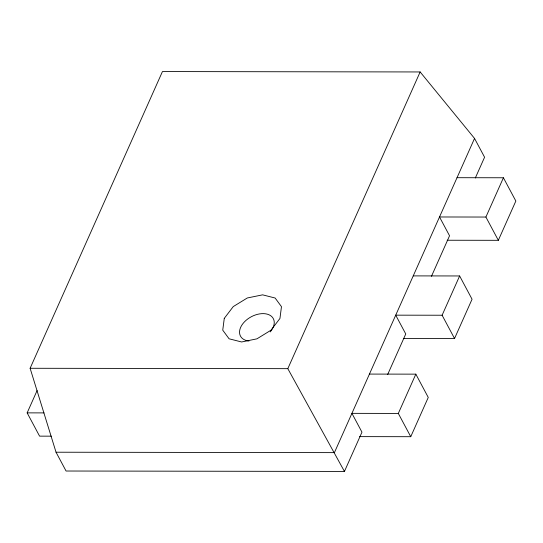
<?xml version="1.0" encoding="UTF-8"?>
<svg xmlns="http://www.w3.org/2000/svg" width="543" height="543" viewBox="0 0 543 543"><rect width="100%" height="100%" fill="white"/><g stroke="black" fill="none" stroke-linecap="round" stroke-linejoin="round"><path stroke-width="0.81" d="M359.602 436.626L410.752 436.701L398.318 413.427L351.925 413.352L361.964 432.153L344.445 471.433L66.07 471.019L56.031 452.217L30.116 368.276L162.445 71.567L420.146 71.954L474.541 138.424L484.58 157.226L475.308 178.016M51.32 436.165L39.578 436.144L27.15 412.87L37.107 390.539M344.445 471.433L287.817 368.663L420.146 71.954M474.541 138.424L334.407 452.631L56.031 452.217M387.668 374.514L405.757 333.965L395.718 315.164L442.111 315.232L454.539 338.513L403.395 338.432M431.461 276.326L449.55 235.777L439.511 216.976L485.904 217.044L498.331 240.318L447.188 240.244M398.318 413.427L415.836 374.147L369.444 374.079M442.111 315.232L459.629 275.959L413.23 275.892M485.904 217.044L503.422 177.765L457.023 177.697M410.752 436.701L428.264 397.428L415.836 374.147M454.539 338.513L472.057 299.234L459.629 275.959M498.331 240.318L515.85 201.046L503.422 177.765M30.116 368.276L287.817 368.663M27.15 412.87L44.024 412.897M248.952 341.018A18.605 12.007 -28.1 0 1 242.083 324.775A18.605 12.007 -28.1 0 1 267.007 314.092A18.605 12.007 -28.1 0 1 270.217 331.902M224.273 318.368L222.745 330.158L229.092 338.798L241.601 341.975L256.927 338.839L270.964 330.225L279.95 318.449L281.471 306.666L275.131 298.026L262.622 294.842L247.296 297.978L233.259 306.591L224.273 318.368"/></g></svg>
